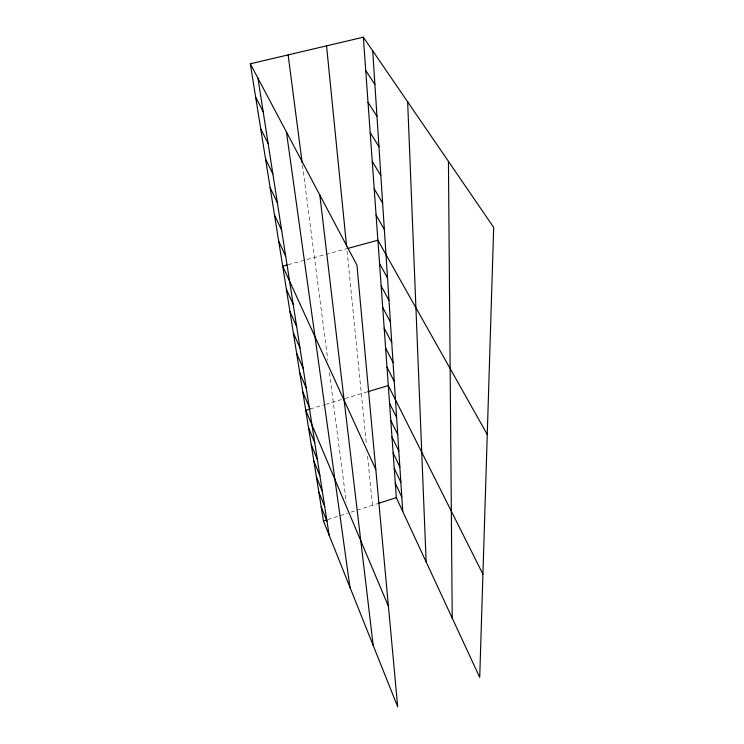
<?xml version="1.0" encoding="UTF-8"?>
<svg xmlns="http://www.w3.org/2000/svg" width="744" height="744" viewBox="0 0 744 744"><rect width="100%" height="100%" fill="white"/><g stroke="black" fill="none" stroke-linecap="round" stroke-linejoin="round"><path stroke-width="0.56" stroke-dasharray="3.72 2.79" d="M327.872 519.563L347.718 513.211M350.945 512.17L376.827 503.883M310.155 408.977L324.458 404.69M325.565 404.364L344.063 398.821M345.142 398.496L367.806 391.707M288.179 264.697L346.834 248.701M302.455 165.112L327.844 360.375M329.434 372.586L346.286 502.219M347.057 250.914L366.336 443.75M367.583 456.202L372.493 505.269"/><path stroke-width="1.12" d="M363.351 37.2L396.329 497.634L479.722 677.393L493.681 227.385L363.351 37.2L250.319 63.798L356.943 265.152L397.705 706.8L323.454 520.977L326.765 519.917M377.906 503.539L396.329 497.634M310.155 408.977L305.756 410.297L388.424 606.276M367.806 391.707L388.303 385.569L482.921 574.182M287.082 264.994L282.701 266.185L375.804 469.483M347.941 248.394L377.887 240.228L487.255 434.477M365.741 70.578L374.892 84.425M368.01 102.319L376.976 116.334M370.177 132.544L378.956 146.68M372.242 161.355L380.844 175.593M374.213 188.846L382.639 203.159M376.092 215.109L384.36 229.478M379.561 263.581L387.522 278.005M381.17 285.975L388.982 300.409M382.704 307.486L390.386 321.91M384.183 328.151L391.735 342.556M385.606 348.025L393.027 362.402M255.657 97.157L263.171 111.73M386.982 367.145L394.274 381.495M260.726 128.852L268.128 143.564M389.568 403.322L396.626 417.57M265.552 159.002L272.843 173.826M390.795 420.434L397.742 434.636M391.976 436.961L398.821 451.097M270.146 187.711L277.335 202.619M393.12 452.91L399.853 466.99M274.527 215.09L281.613 230.054M394.227 468.32L400.858 482.335M395.297 483.219L401.825 497.159M278.702 241.214L285.687 256.224M286.412 289.379L293.201 304.417M289.965 311.615L296.661 326.644M293.378 332.959L299.981 347.959M296.661 353.447L303.171 368.419M299.804 373.135L306.23 388.061M302.836 392.069L309.178 406.959M308.565 427.856L314.731 442.624M311.271 444.782L317.363 459.476M313.875 461.103L319.892 475.732M316.395 476.858L322.338 491.412M318.832 492.063L324.7 506.543M321.185 506.766L326.969 521.163M250.319 63.798L323.454 520.977M257.945 78.185L329.173 535.289M286.449 132.023L349.968 587.341M288.133 54.898L302.157 162.806M319.818 195.04L373.19 645.457M326.551 45.858L346.611 246.413M372.707 50.852L402.755 511.5M407.647 101.844L426.145 561.906M448.437 161.374L452.222 618.125"/></g></svg>
